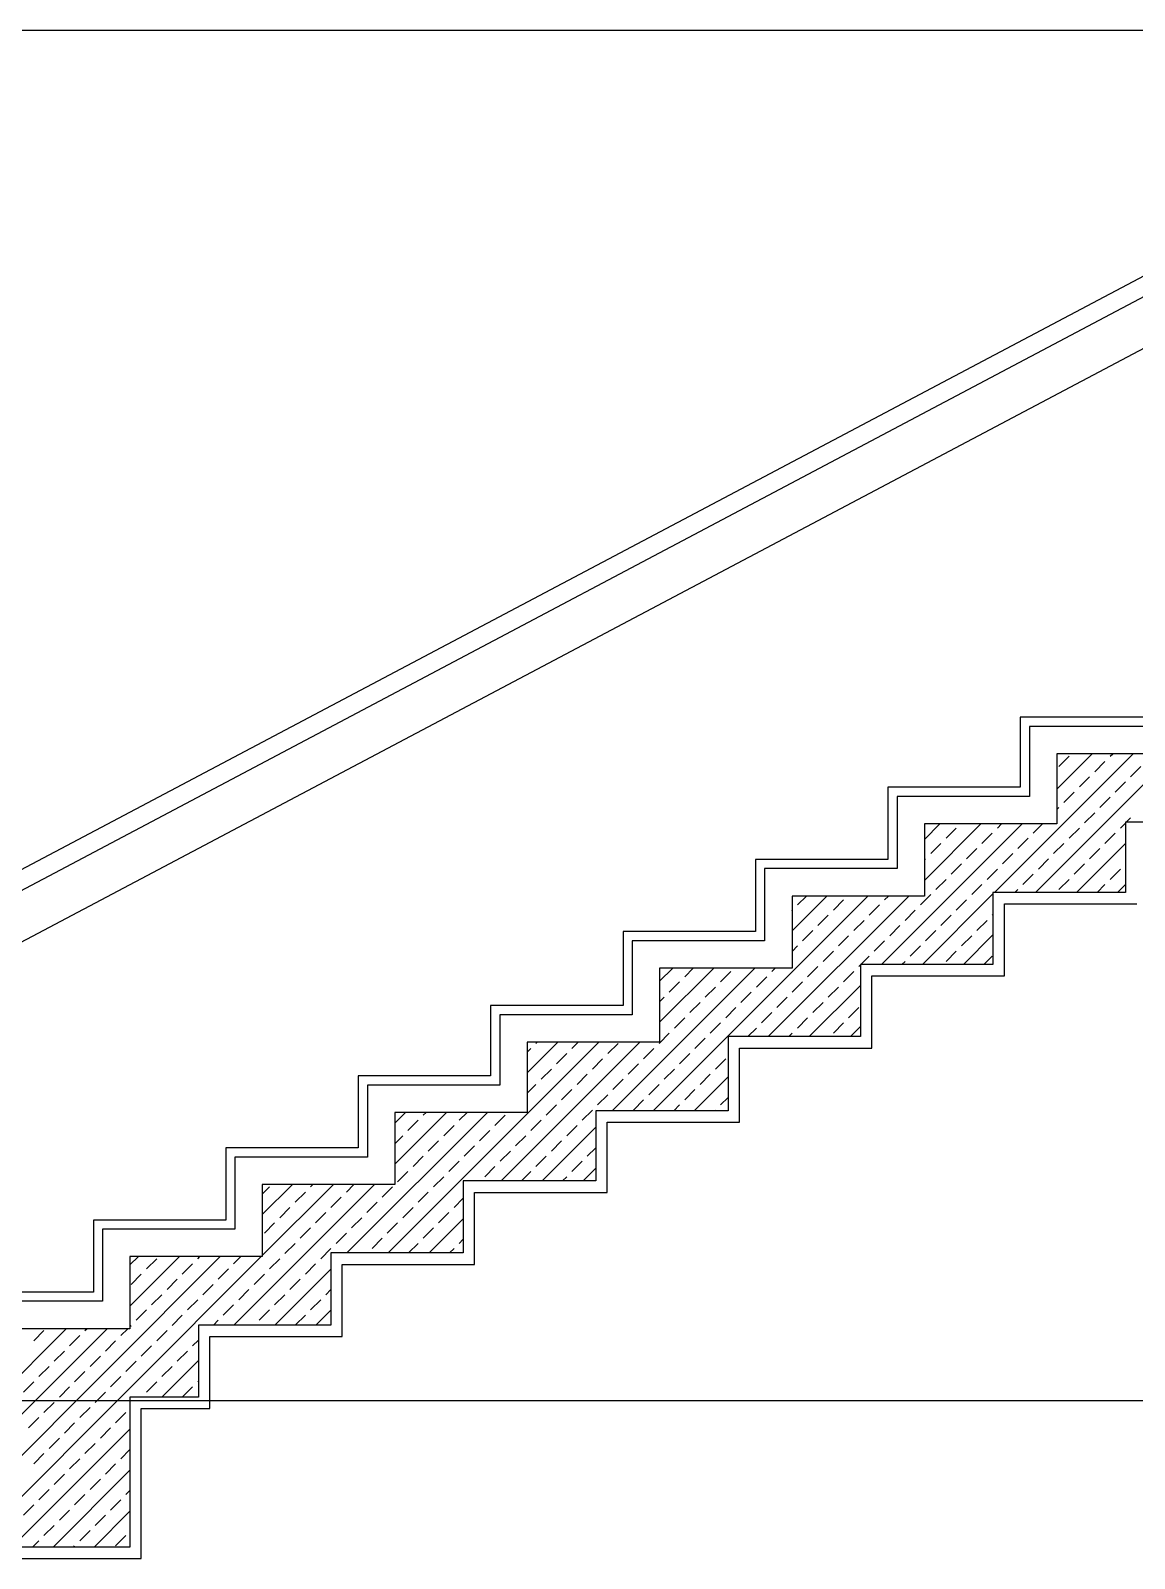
# Model space of a CAD drawing. Header units: millimetres. Extents: x 43168.9 to 43194.6, y -25545.1 to -25543.4.
# Drawn here: x 43184.2776 to 43184.3743, y -25543.9084 to -25543.7746 of the extents above; entities that cross this region are included whole.
import ezdxf

# ---------------------------------------------------------------- set-up
doc = ezdxf.new("R2010")
doc.units = ezdxf.units.MM
doc.header["$LTSCALE"] = 200
doc.linetypes.add('kesit_$0$HIDDEN2', pattern=[0.1875, 0.125, -0.0625])
for name, color, linetype in [('kaplama-gnl_sgh', 30, 'Continuous'), ('kesit_$0$gor-2_sgh', 161, 'Continuous'), ('kesit_$0$izd-alt_sgh', 8, 'kesit_$0$HIDDEN2'), ('kesit_$0$metal-mal._sgh', 122, 'Continuous'), ('kolon-b.a_sgh', 6, 'Continuous'), ('siva_sgh', 145, 'Continuous'), ('tarama-betonarme_sgh', 223, 'Continuous')]:
    doc.layers.add(name, color=color, linetype=linetype)

msp = doc.modelspace()

# ---------------------------------------------------------------- linework, layer by layer
at = {"layer": 'kaplama-gnl_sgh'}
for p, q in [((43184.37589, -25543.83469), (43184.36429, -25543.83469)), ((43184.36429, -25543.83469), (43184.36429, -25543.84083)), ((43184.37669, -25543.83549), (43184.36509, -25543.83549)), ((43184.36509, -25543.83549), (43184.36509, -25543.84163)), ((43184.36429, -25543.84083), (43184.35269, -25543.84083)), ((43184.35269, -25543.84083), (43184.35269, -25543.84715)), ((43184.36509, -25543.84163), (43184.35349, -25543.84163)), ((43184.35349, -25543.84163), (43184.35349, -25543.84795)), ((43184.35269, -25543.84715), (43184.34109, -25543.84715)), ((43184.34109, -25543.84715), (43184.34109, -25543.85346)), ((43184.35349, -25543.84795), (43184.34189, -25543.84795)), ((43184.34189, -25543.84795), (43184.34189, -25543.85426)), ((43184.34109, -25543.85346), (43184.32949, -25543.85346)), ((43184.32949, -25543.85346), (43184.32949, -25543.85995)), ((43184.34189, -25543.85426), (43184.33029, -25543.85426)), ((43184.33029, -25543.85426), (43184.33029, -25543.86075)), ((43184.32949, -25543.85995), (43184.31789, -25543.85995)), ((43184.31789, -25543.85995), (43184.31789, -25543.8661)), ((43184.33029, -25543.86075), (43184.31869, -25543.86075)), ((43184.31869, -25543.86075), (43184.31869, -25543.8669)), ((43184.31789, -25543.8661), (43184.30629, -25543.8661)), ((43184.30629, -25543.8661), (43184.30629, -25543.87241)), ((43184.31869, -25543.8669), (43184.30709, -25543.8669)), ((43184.30709, -25543.8669), (43184.30709, -25543.87321)), ((43184.30629, -25543.87241), (43184.29469, -25543.87241)), ((43184.29469, -25543.87241), (43184.29469, -25543.87873)), ((43184.30709, -25543.87321), (43184.29549, -25543.87321)), ((43184.29549, -25543.87321), (43184.29549, -25543.87953)), ((43184.29469, -25543.87873), (43184.28309, -25543.87873)), ((43184.28309, -25543.87873), (43184.28309, -25543.88504)), ((43184.29549, -25543.87953), (43184.28389, -25543.87953)), ((43184.28389, -25543.87953), (43184.28389, -25543.88584)), ((43184.28309, -25543.88504), (43184.27149, -25543.88504)), ((43184.28389, -25543.88584), (43184.27229, -25543.88584))]:
    msp.add_line(p, q, dxfattribs=at)
at = {"layer": 'kesit_$0$gor-2_sgh'}
msp.add_line((43184.27469, -25543.85548), (43184.37909, -25543.80025), dxfattribs=at)
at = {"layer": 'kesit_$0$izd-alt_sgh'}
for p, q in [((43185.17869, -25543.77456), (43183.58059, -25543.77456)), ((43185.17869, -25543.89456), (43183.58059, -25543.89456))]:
    msp.add_line(p, q, dxfattribs=at)
at = {"layer": 'kesit_$0$metal-mal._sgh'}
for p, q in [((43184.26909, -25543.8521), (43184.3777, -25543.79465)), ((43184.27069, -25543.85307), (43184.3781, -25543.79625))]:
    msp.add_line(p, q, dxfattribs=at)
at = {"layer": 'kolon-b.a_sgh'}
for p, q in [((43184.37909, -25543.83789), (43184.36749, -25543.83789)), ((43184.36749, -25543.83789), (43184.36749, -25543.84403)), ((43184.36749, -25543.84403), (43184.35589, -25543.84403)), ((43184.35589, -25543.84403), (43184.35589, -25543.85035)), ((43184.38509, -25543.84389), (43184.37349, -25543.84389)), ((43184.37349, -25543.84389), (43184.37349, -25543.85003)), ((43184.37349, -25543.85003), (43184.36189, -25543.85003)), ((43184.36189, -25543.85003), (43184.36189, -25543.85635)), ((43184.35589, -25543.85035), (43184.34429, -25543.85035)), ((43184.34429, -25543.85035), (43184.34429, -25543.85666)), ((43184.34429, -25543.85666), (43184.33269, -25543.85666)), ((43184.33269, -25543.85666), (43184.33269, -25543.86315)), ((43184.36189, -25543.85635), (43184.35029, -25543.85635)), ((43184.35029, -25543.85635), (43184.35029, -25543.86266)), ((43184.33269, -25543.86315), (43184.32109, -25543.86315)), ((43184.32109, -25543.86315), (43184.32109, -25543.8693)), ((43184.35029, -25543.86266), (43184.33869, -25543.86266)), ((43184.33869, -25543.86266), (43184.33869, -25543.86915)), ((43184.32109, -25543.8693), (43184.30949, -25543.8693)), ((43184.30949, -25543.8693), (43184.30949, -25543.87561)), ((43184.33869, -25543.86915), (43184.32709, -25543.86915)), ((43184.32709, -25543.86915), (43184.32709, -25543.8753)), ((43184.30949, -25543.87561), (43184.29789, -25543.87561)), ((43184.29789, -25543.87561), (43184.29789, -25543.88193)), ((43184.32709, -25543.8753), (43184.31549, -25543.8753)), ((43184.31549, -25543.8753), (43184.31549, -25543.88161)), ((43184.29789, -25543.88193), (43184.28629, -25543.88193)), ((43184.28629, -25543.88193), (43184.28629, -25543.88824)), ((43184.31549, -25543.88161), (43184.30389, -25543.88161)), ((43184.30389, -25543.88161), (43184.30389, -25543.88793)), ((43184.28629, -25543.88824), (43184.27469, -25543.88824)), ((43184.30389, -25543.88793), (43184.29229, -25543.88793)), ((43184.29229, -25543.88793), (43184.29229, -25543.89424)), ((43184.29229, -25543.89424), (43184.28629, -25543.89424)), ((43184.28629, -25543.89424), (43184.28629, -25543.89456)), ((43184.28629, -25543.89456), (43184.28629, -25543.89456)), ((43184.28629, -25543.89456), (43184.28629, -25543.90736)), ((43184.28629, -25543.90736), (43184.17469, -25543.90736))]:
    msp.add_line(p, q, dxfattribs=at)
at = {"layer": 'siva_sgh'}
for p, q in [((43184.36289, -25543.85735), (43184.36289, -25543.85103)), ((43184.36289, -25543.85103), (43184.37449, -25543.85103)), ((43184.35129, -25543.86366), (43184.35129, -25543.85735)), ((43184.35129, -25543.85735), (43184.36289, -25543.85735)), ((43184.33969, -25543.87015), (43184.33969, -25543.86366)), ((43184.33969, -25543.86366), (43184.35129, -25543.86366)), ((43184.32809, -25543.8763), (43184.32809, -25543.87015)), ((43184.32809, -25543.87015), (43184.33969, -25543.87015)), ((43184.31649, -25543.88261), (43184.31649, -25543.8763)), ((43184.31649, -25543.8763), (43184.32809, -25543.8763)), ((43184.30489, -25543.88893), (43184.30489, -25543.88261)), ((43184.30489, -25543.88261), (43184.31649, -25543.88261)), ((43184.29329, -25543.89524), (43184.29329, -25543.88893)), ((43184.29329, -25543.88893), (43184.30489, -25543.88893)), ((43184.28729, -25543.90836), (43184.28729, -25543.89524)), ((43184.28729, -25543.89524), (43184.29329, -25543.89524)), ((43184.17469, -25543.90836), (43184.28729, -25543.90836))]:
    msp.add_line(p, q, dxfattribs=at)
at = {"layer": 'tarama-betonarme_sgh'}
for p, q in [((43184.36203, -25543.85003), (43184.37417, -25543.83789)), ((43184.36562, -25543.85003), (43184.37777, -25543.83789)), ((43184.36749, -25543.84098), (43184.37058, -25543.83789)), ((43184.36766, -25543.83901), (43184.36856, -25543.83811)), ((43184.37215, -25543.83811), (43184.37238, -25543.83789)), ((43184.37081, -25543.83946), (43184.3717, -25543.83856)), ((43184.37395, -25543.83991), (43184.37485, -25543.83901)), ((43184.36946, -25543.8408), (43184.37036, -25543.83991)), ((43184.3726, -25543.84125), (43184.3735, -25543.84036)), ((43184.36811, -25543.84215), (43184.36901, -25543.84125)), ((43184.37126, -25543.8426), (43184.37215, -25543.8417)), ((43184.36749, -25543.84277), (43184.36766, -25543.8426)), ((43184.36991, -25543.84395), (43184.37081, -25543.84305)), ((43184.37356, -25543.84389), (43184.37395, -25543.8435)), ((43184.35212, -25543.85635), (43184.36444, -25543.84403)), ((43184.35589, -25543.84539), (43184.35725, -25543.84403)), ((43184.35589, -25543.84899), (43184.36084, -25543.84403)), ((43184.35779, -25543.84529), (43184.35868, -25543.8444)), ((43184.36093, -25543.84574), (43184.36183, -25543.84485)), ((43184.36228, -25543.8444), (43184.36264, -25543.84403)), ((43184.36542, -25543.84485), (43184.36623, -25543.84403)), ((43184.36856, -25543.84529), (43184.36946, -25543.8444)), ((43184.3717, -25543.84574), (43184.3726, -25543.84485)), ((43184.37305, -25543.8444), (43184.37349, -25543.84396)), ((43184.35644, -25543.84664), (43184.35734, -25543.84574)), ((43184.35958, -25543.84709), (43184.36048, -25543.84619)), ((43184.36407, -25543.84619), (43184.36497, -25543.84529)), ((43184.36721, -25543.84664), (43184.36811, -25543.84574)), ((43184.36921, -25543.85003), (43184.37349, -25543.84575)), ((43184.37036, -25543.84709), (43184.37126, -25543.84619)), ((43184.35589, -25543.84719), (43184.35599, -25543.84709)), ((43184.35823, -25543.84844), (43184.35913, -25543.84754)), ((43184.36272, -25543.84754), (43184.36362, -25543.84664)), ((43184.36587, -25543.84799), (43184.36677, -25543.84709)), ((43184.36901, -25543.84844), (43184.36991, -25543.84754)), ((43184.35689, -25543.84979), (43184.35779, -25543.84889)), ((43184.36138, -25543.84889), (43184.36228, -25543.84799)), ((43184.36452, -25543.84934), (43184.36542, -25543.84844)), ((43184.36766, -25543.84979), (43184.36856, -25543.84889)), ((43184.37215, -25543.84889), (43184.37305, -25543.84799)), ((43184.35554, -25543.85113), (43184.35644, -25543.85023)), ((43184.35571, -25543.85635), (43184.36189, -25543.85017)), ((43184.36003, -25543.85023), (43184.36093, -25543.84934)), ((43184.36382, -25543.85003), (43184.36407, -25543.84979)), ((43184.37101, -25543.85003), (43184.3717, -25543.84934)), ((43184.3728, -25543.85003), (43184.37349, -25543.84935)), ((43184.33214, -25543.86915), (43184.35094, -25543.85035)), ((43184.34221, -25543.86266), (43184.35453, -25543.85035)), ((43184.34429, -25543.8534), (43184.34734, -25543.85035)), ((43184.34429, -25543.85161), (43184.34431, -25543.85158)), ((43184.34476, -25543.85113), (43184.34555, -25543.85035)), ((43184.34791, -25543.85158), (43184.3488, -25543.85068)), ((43184.35105, -25543.85203), (43184.35195, -25543.85113)), ((43184.3524, -25543.85068), (43184.35273, -25543.85035)), ((43184.35419, -25543.85248), (43184.35509, -25543.85158)), ((43184.35868, -25543.85158), (43184.35958, -25543.85068)), ((43184.34656, -25543.85293), (43184.34746, -25543.85203)), ((43184.3497, -25543.85338), (43184.3506, -25543.85248)), ((43184.35285, -25543.85383), (43184.35374, -25543.85293)), ((43184.35734, -25543.85293), (43184.35823, -25543.85203)), ((43184.36048, -25543.85338), (43184.36138, -25543.85248)), ((43184.36183, -25543.85203), (43184.36189, -25543.85197)), ((43184.34521, -25543.85428), (43184.34611, -25543.85338)), ((43184.34836, -25543.85472), (43184.34925, -25543.85383)), ((43184.3515, -25543.85517), (43184.3524, -25543.85428)), ((43184.35599, -25543.85428), (43184.35689, -25543.85338)), ((43184.35913, -25543.85472), (43184.36003, -25543.85383)), ((43184.3593, -25543.85635), (43184.36189, -25543.85376)), ((43184.34429, -25543.8552), (43184.34476, -25543.85472)), ((43184.34701, -25543.85607), (43184.34791, -25543.85517)), ((43184.35032, -25543.85635), (43184.35105, -25543.85562)), ((43184.35464, -25543.85562), (43184.35554, -25543.85472)), ((43184.35779, -25543.85607), (43184.35868, -25543.85517)), ((43184.3611, -25543.85635), (43184.36183, -25543.85562)), ((43184.32854, -25543.86915), (43184.34103, -25543.85666)), ((43184.33269, -25543.85782), (43184.33384, -25543.85666)), ((43184.33269, -25543.86141), (43184.33744, -25543.85666)), ((43184.33489, -25543.85742), (43184.33564, -25543.85666)), ((43184.33803, -25543.85787), (43184.33893, -25543.85697)), ((43184.34252, -25543.85697), (43184.34282, -25543.85666)), ((43184.34566, -25543.85742), (43184.34656, -25543.85652)), ((43184.3488, -25543.85787), (43184.3497, -25543.85697)), ((43184.35015, -25543.85652), (43184.35029, -25543.85638)), ((43184.35392, -25543.85635), (43184.35419, -25543.85607)), ((43184.33354, -25543.85877), (43184.33444, -25543.85787)), ((43184.33668, -25543.85921), (43184.33758, -25543.85832)), ((43184.34117, -25543.85832), (43184.34207, -25543.85742)), ((43184.34431, -25543.85877), (43184.34521, -25543.85787)), ((43184.3458, -25543.86266), (43184.35029, -25543.85818)), ((43184.34746, -25543.85921), (43184.34836, -25543.85832)), ((43184.33269, -25543.85961), (43184.33309, -25543.85921)), ((43184.33533, -25543.86056), (43184.33623, -25543.85966)), ((43184.33982, -25543.85966), (43184.34072, -25543.85877)), ((43184.34297, -25543.86011), (43184.34387, -25543.85921)), ((43184.34611, -25543.86056), (43184.34701, -25543.85966)), ((43184.33399, -25543.86191), (43184.33489, -25543.86101)), ((43184.33848, -25543.86101), (43184.33938, -25543.86011)), ((43184.34162, -25543.86146), (43184.34252, -25543.86056)), ((43184.34476, -25543.86191), (43184.34566, -25543.86101)), ((43184.34925, -25543.86101), (43184.35015, -25543.86011)), ((43184.33264, -25543.86326), (43184.33354, -25543.86236)), ((43184.33713, -25543.86236), (43184.33803, -25543.86146)), ((43184.34042, -25543.86266), (43184.34117, -25543.86191)), ((43184.34401, -25543.86266), (43184.34431, -25543.86236)), ((43184.34791, -25543.86236), (43184.3488, -25543.86146)), ((43184.3494, -25543.86266), (43184.35029, -25543.86177)), ((43184.3089, -25543.88161), (43184.32736, -25543.86315)), ((43184.3188, -25543.8753), (43184.33095, -25543.86315)), ((43184.32109, -25543.86582), (43184.32377, -25543.86315)), ((43184.32186, -25543.86326), (43184.32197, -25543.86315)), ((43184.32501, -25543.8637), (43184.32556, -25543.86315)), ((43184.32815, -25543.86415), (43184.32905, -25543.86326)), ((43184.33578, -25543.8637), (43184.33668, -25543.86281)), ((43184.32109, -25543.86403), (43184.32141, -25543.8637)), ((43184.32366, -25543.86505), (43184.32456, -25543.86415)), ((43184.3268, -25543.8655), (43184.3277, -25543.8646)), ((43184.33129, -25543.8646), (43184.33219, -25543.8637)), ((43184.33444, -25543.86505), (43184.33533, -25543.86415)), ((43184.33758, -25543.8655), (43184.33848, -25543.8646)), ((43184.32231, -25543.8664), (43184.32321, -25543.8655)), ((43184.32546, -25543.86685), (43184.32635, -25543.86595)), ((43184.32995, -25543.86595), (43184.33084, -25543.86505)), ((43184.33309, -25543.8664), (43184.33399, -25543.8655)), ((43184.33573, -25543.86915), (43184.33869, -25543.86619)), ((43184.33623, -25543.86685), (43184.33713, -25543.86595)), ((43184.32109, -25543.86762), (43184.32186, -25543.86685)), ((43184.32411, -25543.86819), (43184.32501, -25543.8673)), ((43184.3286, -25543.8673), (43184.3295, -25543.8664)), ((43184.33174, -25543.86775), (43184.33264, -25543.86685)), ((43184.33489, -25543.86819), (43184.33578, -25543.8673)), ((43184.32276, -25543.86954), (43184.32366, -25543.86864)), ((43184.32725, -25543.86864), (43184.32815, -25543.86775)), ((43184.3304, -25543.86909), (43184.33129, -25543.86819)), ((43184.33393, -25543.86915), (43184.33444, -25543.86864)), ((43184.33803, -25543.86864), (43184.33869, -25543.86798)), ((43184.3053, -25543.88161), (43184.31762, -25543.8693)), ((43184.30949, -25543.87024), (43184.31044, -25543.8693)), ((43184.30949, -25543.87383), (43184.31403, -25543.8693)), ((43184.31064, -25543.87089), (43184.31154, -25543.86999)), ((43184.31199, -25543.86954), (43184.31223, -25543.8693)), ((43184.31513, -25543.86999), (43184.31582, -25543.8693)), ((43184.31827, -25543.87044), (43184.31917, -25543.86954)), ((43184.32141, -25543.87089), (43184.32231, -25543.86999)), ((43184.32591, -25543.86999), (43184.3268, -25543.86909)), ((43184.33752, -25543.86915), (43184.33758, -25543.86909)), ((43184.30949, -25543.87204), (43184.31019, -25543.87134)), ((43184.31378, -25543.87134), (43184.31468, -25543.87044)), ((43184.31692, -25543.87179), (43184.31782, -25543.87089)), ((43184.32007, -25543.87224), (43184.32097, -25543.87134)), ((43184.3224, -25543.8753), (43184.32709, -25543.8706)), ((43184.32456, -25543.87134), (43184.32546, -25543.87044)), ((43184.31243, -25543.87268), (43184.31333, -25543.87179)), ((43184.31558, -25543.87313), (43184.31648, -25543.87224)), ((43184.31872, -25543.87358), (43184.31962, -25543.87268)), ((43184.32321, -25543.87268), (43184.32411, -25543.87179)), ((43184.32635, -25543.87313), (43184.32709, -25543.8724)), ((43184.31109, -25543.87403), (43184.31199, -25543.87313)), ((43184.31423, -25543.87448), (43184.31513, -25543.87358)), ((43184.31737, -25543.87493), (43184.31827, -25543.87403)), ((43184.32186, -25543.87403), (43184.32276, -25543.87313)), ((43184.32501, -25543.87448), (43184.32591, -25543.87358)), ((43184.32599, -25543.8753), (43184.32709, -25543.87419)), ((43184.2954, -25543.88793), (43184.30771, -25543.87561)), ((43184.29789, -25543.87825), (43184.30053, -25543.87561)), ((43184.29789, -25543.88184), (43184.30412, -25543.87561)), ((43184.30211, -25543.87583), (43184.30232, -25543.87561)), ((43184.30525, -25543.87628), (43184.30592, -25543.87561)), ((43184.30974, -25543.87538), (43184.31064, -25543.87448)), ((43184.31288, -25543.87583), (43184.31378, -25543.87493)), ((43184.3206, -25543.8753), (43184.32141, -25543.87448)), ((43184.32419, -25543.8753), (43184.32456, -25543.87493)), ((43184.29789, -25543.87645), (43184.29852, -25543.87583)), ((43184.30076, -25543.87717), (43184.30166, -25543.87628)), ((43184.3039, -25543.87762), (43184.3048, -25543.87673)), ((43184.30839, -25543.87673), (43184.30929, -25543.87583)), ((43184.31154, -25543.87717), (43184.31243, -25543.87628)), ((43184.31468, -25543.87762), (43184.31549, -25543.87681)), ((43184.29941, -25543.87852), (43184.30031, -25543.87762)), ((43184.30256, -25543.87897), (43184.30345, -25543.87807)), ((43184.30705, -25543.87807), (43184.30794, -25543.87717)), ((43184.31019, -25543.87852), (43184.31109, -25543.87762)), ((43184.31333, -25543.87897), (43184.31423, -25543.87807)), ((43184.29807, -25543.87987), (43184.29896, -25543.87897)), ((43184.30121, -25543.88032), (43184.30211, -25543.87942)), ((43184.3057, -25543.87942), (43184.3066, -25543.87852)), ((43184.30884, -25543.87987), (43184.30974, -25543.87897)), ((43184.31199, -25543.88032), (43184.31288, -25543.87942)), ((43184.31249, -25543.88161), (43184.31549, -25543.87861)), ((43184.29986, -25543.88166), (43184.30076, -25543.88077)), ((43184.30435, -25543.88077), (43184.30525, -25543.87987)), ((43184.3075, -25543.88122), (43184.30839, -25543.88032)), ((43184.31069, -25543.88161), (43184.31154, -25543.88077)), ((43184.31513, -25543.88077), (43184.31549, -25543.88041)), ((43184.26878, -25543.90736), (43184.29421, -25543.88193)), ((43184.27237, -25543.90736), (43184.2978, -25543.88193)), ((43184.28629, -25543.88266), (43184.28703, -25543.88193)), ((43184.28629, -25543.88626), (43184.29062, -25543.88193)), ((43184.28774, -25543.88301), (43184.28864, -25543.88211)), ((43184.29223, -25543.88211), (43184.29242, -25543.88193)), ((43184.29537, -25543.88256), (43184.29601, -25543.88193)), ((43184.29852, -25543.88301), (43184.29941, -25543.88211)), ((43184.30301, -25543.88211), (43184.3039, -25543.88122)), ((43184.31428, -25543.88161), (43184.31468, -25543.88122)), ((43184.28639, -25543.88436), (43184.28729, -25543.88346)), ((43184.29088, -25543.88346), (43184.29178, -25543.88256)), ((43184.29403, -25543.88391), (43184.29492, -25543.88301)), ((43184.29717, -25543.88436), (43184.29807, -25543.88346)), ((43184.29899, -25543.88793), (43184.30389, -25543.88302)), ((43184.30166, -25543.88346), (43184.30256, -25543.88256)), ((43184.28954, -25543.88481), (43184.29043, -25543.88391)), ((43184.29268, -25543.88526), (43184.29358, -25543.88436)), ((43184.29582, -25543.88571), (43184.29672, -25543.88481)), ((43184.30031, -25543.88481), (43184.30121, -25543.88391)), ((43184.30345, -25543.88526), (43184.30389, -25543.88482)), ((43184.28819, -25543.88616), (43184.28909, -25543.88526)), ((43184.29133, -25543.8866), (43184.29223, -25543.88571)), ((43184.29447, -25543.88705), (43184.29537, -25543.88616)), ((43184.29896, -25543.88616), (43184.29986, -25543.88526)), ((43184.30211, -25543.8866), (43184.30301, -25543.88571)), ((43184.28684, -25543.8875), (43184.28774, -25543.8866)), ((43184.28998, -25543.88795), (43184.29088, -25543.88705)), ((43184.2936, -25543.88793), (43184.29403, -25543.8875)), ((43184.29762, -25543.8875), (43184.29852, -25543.8866)), ((43184.30078, -25543.88793), (43184.30166, -25543.88705)), ((43184.30258, -25543.88793), (43184.30389, -25543.88662)), ((43184.26519, -25543.90736), (43184.2843, -25543.88824)), ((43184.27469, -25543.89426), (43184.28071, -25543.88824)), ((43184.27786, -25543.8893), (43184.27876, -25543.8884)), ((43184.281, -25543.88975), (43184.2819, -25543.88885)), ((43184.28235, -25543.8884), (43184.28251, -25543.88824)), ((43184.28549, -25543.88885), (43184.2861, -25543.88824)), ((43184.28629, -25543.88805), (43184.28639, -25543.88795)), ((43184.28864, -25543.8893), (43184.28954, -25543.8884)), ((43184.27966, -25543.89109), (43184.28055, -25543.8902)), ((43184.28415, -25543.8902), (43184.28504, -25543.8893)), ((43184.28729, -25543.89065), (43184.28819, -25543.88975)), ((43184.29043, -25543.89109), (43184.29133, -25543.8902)), ((43184.29178, -25543.88975), (43184.29229, -25543.88924)), ((43184.27831, -25543.89244), (43184.27921, -25543.89154)), ((43184.2828, -25543.89154), (43184.2837, -25543.89065)), ((43184.28594, -25543.89199), (43184.28684, -25543.89109)), ((43184.28908, -25543.89424), (43184.29229, -25543.89103)), ((43184.28909, -25543.89244), (43184.28998, -25543.89154)), ((43184.27696, -25543.89379), (43184.27786, -25543.89289)), ((43184.28145, -25543.89289), (43184.28235, -25543.89199)), ((43184.2846, -25543.89334), (43184.28549, -25543.89244)), ((43184.28774, -25543.89379), (43184.28864, -25543.89289)), ((43184.29223, -25543.89289), (43184.29229, -25543.89283)), ((43184.28011, -25543.89424), (43184.281, -25543.89334)), ((43184.28325, -25543.89469), (43184.28415, -25543.89379)), ((43184.28728, -25543.89424), (43184.28729, -25543.89424)), ((43184.29088, -25543.89424), (43184.29178, -25543.89334)), ((43184.27876, -25543.89558), (43184.27966, -25543.89469)), ((43184.2819, -25543.89603), (43184.2828, -25543.89514)), ((43184.28504, -25543.89648), (43184.28594, -25543.89558)), ((43184.27596, -25543.90736), (43184.28629, -25543.89703)), ((43184.27741, -25543.89693), (43184.27831, -25543.89603)), ((43184.28055, -25543.89738), (43184.28145, -25543.89648)), ((43184.2837, -25543.89783), (43184.2846, -25543.89693)), ((43184.27921, -25543.89873), (43184.28011, -25543.89783)), ((43184.28235, -25543.89918), (43184.28325, -25543.89828)), ((43184.27786, -25543.90007), (43184.27876, -25543.89918)), ((43184.281, -25543.90052), (43184.2819, -25543.89963)), ((43184.28549, -25543.89963), (43184.28629, -25543.89883)), ((43184.27956, -25543.90736), (43184.28629, -25543.90062)), ((43184.27966, -25543.90187), (43184.28055, -25543.90097)), ((43184.28415, -25543.90097), (43184.28504, -25543.90007)), ((43184.27831, -25543.90322), (43184.27921, -25543.90232)), ((43184.2828, -25543.90232), (43184.2837, -25543.90142)), ((43184.28594, -25543.90277), (43184.28629, -25543.90242)), ((43184.27696, -25543.90456), (43184.27786, -25543.90367)), ((43184.28145, -25543.90367), (43184.28235, -25543.90277)), ((43184.2846, -25543.90412), (43184.28549, -25543.90322)), ((43184.28011, -25543.90501), (43184.281, -25543.90412)), ((43184.28315, -25543.90736), (43184.28629, -25543.90422)), ((43184.28325, -25543.90546), (43184.28415, -25543.90456)), ((43184.27876, -25543.90636), (43184.27966, -25543.90546)), ((43184.2819, -25543.90681), (43184.2828, -25543.90591)), ((43184.28504, -25543.90726), (43184.28594, -25543.90636)), ((43184.27776, -25543.90736), (43184.27831, -25543.90681)), ((43184.28135, -25543.90736), (43184.28145, -25543.90726))]:
    msp.add_line(p, q, dxfattribs=at)

doc.saveas('drawing.dxf')
